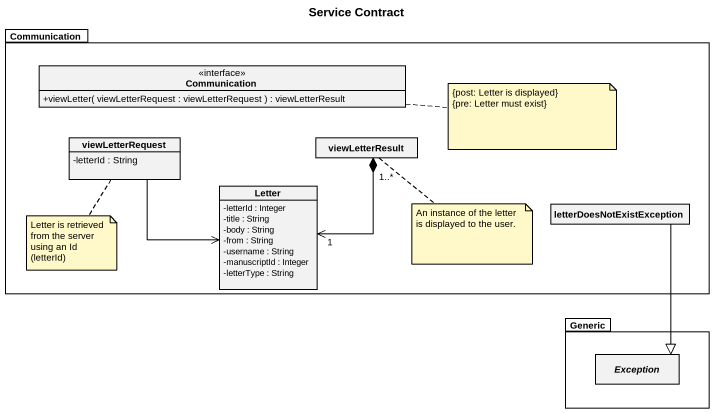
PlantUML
@startuml
title Service Contract
hide circle
hide empty members
skinparam classAttributeIconSize 0
package Communication {
  interface "Communication" as Communication_2 {
    +viewLetter( viewLetterRequest : viewLetterRequest ) : viewLetterResult
  }
  class viewLetterRequest {
    -letterId : String
  }
  class viewLetterResult
  class Letter {
    -letterId : Integer
    -title : String
    -body : String
    -from : String
    -username : String
    -manuscriptId : Integer
    -letterType : String
  }
  class letterDoesNotExistException
}
package Generic {
  abstract class "Exception" as Exception_
}
viewLetterRequest -right-> Letter
viewLetterResult "1..*" *--> "1" Letter
letterDoesNotExistException --|> Exception_
note right of Communication_2
  {post: Letter is displayed}
  {pre: Letter must exist}
end note
note bottom of viewLetterResult : An instance of the letter is displayed to the user.
note bottom of viewLetterRequest : Letter is retrieved from the server using an Id (letterId)
@enduml
